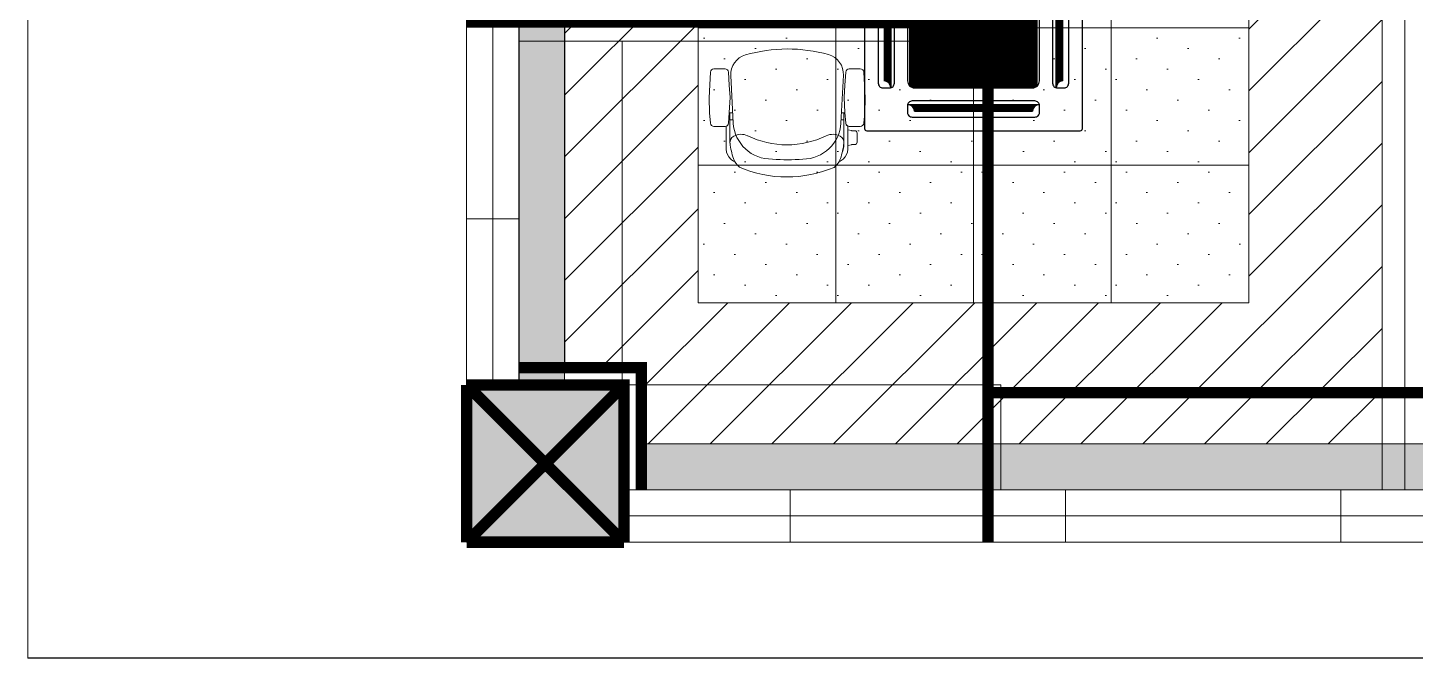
# Model space of a CAD drawing. Header units: millimetres. Extents: x -81374 to 485233, y -39075 to 157313.
# Drawn here: x 16899 to 22946, y -39075 to -36324 of the extents above; entities that cross this region are included whole.
import ezdxf
from ezdxf.enums import TextEntityAlignment as Align

# ---------------------------------------------------------------- set-up
doc = ezdxf.new("R2010")
doc.units = ezdxf.units.MM
doc.linetypes.add('CENTER', pattern=[2, 1.25, -0.25, 0.25, -0.25])
doc.linetypes.add('HIDDEN', pattern=[0.375, 0.25, -0.125])
for name, color, linetype in [('AC-RA-DIFFUSER', 6, 'Continuous'), ('ceilings', 253, 'Continuous'), ('CEN', 252, 'CENTER'), ('Hatch 01_UC', 7, 'Continuous')]:
    doc.layers.add(name, color=color, linetype=linetype)
doc.layers.add('ceiling', color=7, linetype='Continuous', lineweight=5, true_color=0x560d91)
doc.layers.add('G-IMPT', color=8, linetype='Continuous', lineweight=5)
doc.layers.add('ID-MODULAR', color=44, linetype='Continuous', lineweight=9)
doc.styles.get("Standard").update_dxf_attribs({"font": 'arial.ttf'})

# ---------------------------------------------------------------- blocks, each defined once
blk = doc.blocks.new('ng')
at = {"layer": 'CEN', "color": 9, "linetype": 'Continuous', "lineweight": 0, "true_color": 0xc7c8ca}
for p, q in [((66913.3, 77326.9), (66913.3, 78013.1)), ((66913.3, 78013.1), (67599.6, 77326.9)), ((67599.6, 78013.1), (66913.3, 77326.9)), ((66913.3, 78013.1), (67599.6, 78013.1)), ((66913.3, 78013.1), (67599.6, 78013.1)), ((67599.6, 78013.1), (66913.3, 77326.9)), ((66913.3, 78013.1), (67599.6, 77326.9)), ((66913.3, 77326.9), (66913.3, 78013.1)), ((67599.6, 78013.1), (67599.6, 77326.9)), ((67599.6, 78013.1), (67599.6, 77326.9)), ((67599.6, 77326.9), (66913.3, 77326.9)), ((67599.6, 77326.9), (66913.3, 77326.9))]:
    blk.add_line(p, q, dxfattribs=at)
at = {"layer": 'CEN', "color": 9, "linetype": 'HIDDEN', "lineweight": 0, "ltscale": 1500, "true_color": 0xc7c8ca}
blk.add_line((65327.2, 77360.6), (59378.8, 77360.6), dxfattribs=at)
blk.add_lwpolyline([(65327.2, 78013.1), (65327.2, 75743.2), (67597.2, 75743.2)], dxfattribs=at)
at = {"layer": 'CEN', "color": 9, "linetype": 'Continuous', "lineweight": 0, "true_color": 0xc7c8ca}
for points in [[(66838.3, 77784.4), (66838.3, 77251.9), (67370.8, 77251.9)], [(66913.3, 77784.4), (66913.3, 77326.9), (67370.8, 77326.9)]]:
    blk.add_lwpolyline(points, dxfattribs=at)
blk = doc.blocks.new('floor plan 1')
at = {"layer": 'G-IMPT', "ltscale": 500}
h = blk.add_hatch(color=8, dxfattribs=at)
h.dxf.hatch_style = 1
h.paths.add_polyline_path([(38673, -506.5), (39359.2, -506.5), (39359.2, -1192.8), (38673, -1192.8)])
at = {"layer": 'DEFPOINTS', "color": 8, "linetype": 'Continuous'}
blk.add_line((0, 0), (41272.1, 0), dxfattribs=at)
at = {"layer": 'G-IMPT', "color": 8, "linetype": 'Continuous'}
blk.add_line((41272.1, 0), (41272.1, -82350.1), dxfattribs=at)
at = {"layer": 'G-IMPT', "color": 55, "linetype": 'Continuous', "true_color": 0xb49f4b}
for p, q in [((29548.4, -506.5), (38673, -506.5)), ((29548.4, -735.3), (38673, -735.3)), ((39130.5, -1192.8), (39130.5, -10317.3)), ((39359.2, -1192.8), (39359.2, -10317.3))]:
    blk.add_line(p, q, dxfattribs=at)
at = {"layer": 'G-IMPT', "linetype": 'Continuous'}
for p, q in [((35548.4, -506.5), (35548.4, -735.3)), ((36748.4, -506.5), (36748.4, -735.3)), ((37948.4, -506.5), (37948.4, -735.3)), ((29548.4, -620.9), (38673, -620.9)), ((39244.8, -1192.8), (39244.8, -10317.3)), ((39130.5, -1917.3), (39359.2, -1917.3))]:
    blk.add_line(p, q, dxfattribs=at)
at = {"layer": 'G-IMPT', "color": 8, "ltscale": 500}
for p, q in [((35269.2, -5267.8), (35269.2, -735.3)), ((35269.2, -735.3), (35369.2, -735.3)), ((35369.2, -735.3), (35369.2, -5167.8)), ((37030.5, -1192.8), (37030.5, -735.3)), ((37030.5, -735.3), (38673, -735.3)), ((38673, -735.3), (38673, -1192.8)), ((38673, -1192.8), (37030.5, -1192.8)), ((39130.5, -1192.8), (38680.8, -1192.8)), ((38680.8, -1192.8), (38680.8, -2692.8)), ((39130.5, -2692.8), (39130.5, -1192.8)), ((37697.9, -2221.2), (37697.9, -2323)), ((38227.9, -2322), (38227.9, -2221.2)), ((37656.9, -2252.2), (37656.9, -2291.9)), ((37681, -2241.4), (37667.7, -2241.4)), ((37697.9, -2238), (37681, -2240.2)), ((37681, -2240.2), (37681, -2241.4)), ((37714.6, -2380.6), (37714.6, -2239.1)), ((38211.2, -2247.2), (38211.2, -2380.6)), ((37628.2, -2335), (37624.1, -2379.9)), ((37691.4, -2321.1), (37643.2, -2321.1)), ((37667.1, -2302.1), (37681, -2302.1)), ((37681, -2302.1), (37681, -2303.5)), ((37681, -2303.5), (37697.9, -2305.6)), ((37704.2, -2328.3), (37697, -2322.2)), ((37697.9, -2323), (37704.2, -2328.3)), ((37706.7, -2335.1), (37704.2, -2328.3)), ((37710, -2381.2), (37706.4, -2335.1)), ((37710.3, -2381.2), (37706.7, -2335.1)), ((37726.9, -2349.9), (37714.6, -2349.9)), ((37727.6, -2335.7), (37716.7, -2543.8)), ((38207.7, -2542.5), (38196.9, -2335.7)), ((38197.6, -2349.8), (38211.2, -2349.8)), ((38217.8, -2335.1), (38214.2, -2381.2)), ((38217.8, -2335.1), (38214.2, -2381.2)), ((38281, -2321.1), (38232.8, -2321.1)), ((38300.1, -2379.9), (38296, -2335)), ((37624.1, -2379.9), (37621.8, -2445.3)), ((37713.1, -2446.4), (37710, -2381.2)), ((37710.5, -2380.6), (37725.3, -2380.6)), ((38199.2, -2380.6), (38214.3, -2380.6)), ((38214.2, -2381.2), (38211.1, -2446.4)), ((38302.4, -2445.3), (38300.1, -2379.9)), ((37621.8, -2445.3), (37625.3, -2502.4)), ((37710, -2501.2), (37713.1, -2446.4)), ((38211.1, -2446.4), (38214.2, -2501.2)), ((38298.9, -2502.4), (38302.4, -2445.3)), ((37625.3, -2502.4), (37628.1, -2558)), ((37706.4, -2558), (37710, -2501.2)), ((38214.2, -2501.2), (38217.8, -2558)), ((38296.1, -2558), (38298.9, -2502.4)), ((37643.1, -2571.9), (37691.3, -2571.9)), ((38232.9, -2571.9), (38281.1, -2571.9)), ((37030.5, -3367.8), (37030.5, -2692.8)), ((37030.5, -2692.8), (39130.5, -2692.8)), ((38680.8, -2692.8), (39130.5, -2692.8)), ((39130.5, -2692.8), (39130.5, -3367.8))]:
    blk.add_line(p, q, dxfattribs=at)
for centre, radius, start, end in [((37962.3, -2620.2), 520, 66.43625, 113.20009), ((37758.6, -2223.4), 60.7, 112.56657, 132.13559), ((37802.9, -2204.5), 77.1, 126.13882, 161.86094), ((37959.4, -2858.8), 683.6, 84.39828, 95.5393), ((38122.9, -2204.5), 77.1, 18.13882, 52.24254), ((38167.2, -2223.4), 60.7, 47.86418, 67.4332), ((37758.6, -2223.4), 60.7, 132.13559, 177.90777), ((38069.7, -2292), 357.9, 161.86094, 172.81836), ((37777.5, -2238.6), 62.9, 156.25287, 180.46664), ((37777.5, -2238.6), 62.9, 156.25287, 180.46664), ((37893.5, -2344.4), 166, 89.99988, 176.99604), ((38031.1, -2344.4), 166, 3.00372, 91.68741), ((37856, -2292), 357.9, 7.18141, 18.13882), ((37856, -2292), 357.9, 7.18141, 18.13882), ((38167.2, -2223.4), 60.7, 2.092, 47.86418), ((37667.7, -2252.2), 10.8, 89.99988, 179.99988), ((37667.1, -2291.9), 10.2, 179.99988, 269.99988), ((37745.4, -2251.1), 31, 172.81836, 241.61001), ((37762.5, -2219.4), 67, 241.61001, 295.78799), ((37962.9, -2634.1), 393.5, 64.21178, 115.78799), ((38163.3, -2219.4), 67, 244.21178, 298.38976), ((38180.4, -2251.1), 31, 298.38976, 7.18141), ((37643.2, -2336.2), 15.1, 89.99988, 175.38191), ((37691.4, -2336.2), 15.1, 3.93962, 89.99988), ((38232.8, -2336.2), 15.1, 89.99988, 176.06015), ((38232.8, -2336.2), 15.1, 109.1766, 176.06015), ((38281, -2336.2), 15.1, 4.61786, 89.99988), ((37642.8, -2557.2), 14.7, 182.93852, 271.29296), ((37691.5, -2557), 14.9, 268.93483, 356.39585), ((37805.5, -2548.5), 88.9, 176.99604, 254.29439), ((38118.9, -2547.2), 88.9, 286.17365, 3.00372), ((38232.7, -2557), 14.9, 183.60392, 271.06494), ((38281.4, -2557.2), 14.7, 268.7068, 357.06124), ((37960, -1999.1), 659.6, 254.29439, 286.17365)]:
    blk.add_arc(centre, radius, start, end, dxfattribs=at)
at = {"layer": 'CEN', "linetype": 'Continuous'}
blk.add_blockref('ng', (-28240.4, -78519.6), dxfattribs=at)
at = {"layer": 'G-IMPT', "color": 8, "ltscale": 500}
for rotation, p in [(359.99915, (39680.6, -4989.6, 0)), (359.99915, (35886.7, -10139.3, 0)), (270.00085, (28873.3, -20643.5, 0)), (359.99915, (11975.3, -26935.4, 0)), (359.99915, (15267.6, -26935.4, 0)), (359.99915, (26686.3, -26987.7, 0)), (270.00085, (15861.1, -28615, 0)), (89.99915, (23697.8, -33300.6, 0)), (89.99915, (23597.9, -35337.7, 0)), (89.99915, (23597.9, -37388.3, 0)), (359.99915, (13750.4, -37781.5, 0)), (89.99915, (23697.8, -40746.8, 0)), (89.99915, (23597.8, -44302.5, 0)), (89.99915, (23597.8, -46399.1, 0)), (89.99915, (23697.8, -48339.8, 0)), (89.99915, (23697.8, -54280, 0)), (359.99915, (27418.1, -55702.4, 0)), (89.99915, (9671.9, -65856.5, 0)), (359.99915, (4684.1, -67403.4, 0)), (359.99915, (8737.2, -67403.4, 0))]:
    blk.add_attdef('PARTITIONTYPE', text='', height=200, rotation=rotation, dxfattribs=at).set_placement(p, align=Align.MIDDLE_CENTER)
blk = doc.blocks.new('GRID')
at = {"layer": 'ceilings', "lineweight": 5, "transparency": 33554597}
h = blk.add_hatch(dxfattribs=at)
h.set_pattern_fill('DOTS', color=8, scale=80, angle=45)
h.paths.add_polyline_path([(56229.9, 61282.6), (56229.9, 61882.6), (56829.9, 61882.6), (56829.9, 61282.6)])
at = {"layer": 'ceilings', "color": 8, "lineweight": 5}
blk.add_lwpolyline([(56229.9, 61282.6), (56229.9, 61882.6), (56829.9, 61882.6), (56829.9, 61282.6)], close=True, dxfattribs=at)
blk = doc.blocks.new('DLC - All Capacities')
at = {"color": 62}
for p, q in [((270.9, 365), (-270.9, 365)), ((265.1, 370), (-265.1, 370)), ((261.5, 375), (-261.5, 375)), ((259.2, 380), (-259.2, 380)), ((257.5, 385), (-257.9, 385)), ((257.5, 390), (-257.5, 390)), ((286.9, 360), (-286.9, 360)), ((-390, 257.5), (-390, -257.5)), ((-385, 257.5), (-385, -257.9)), ((-380, 259.2), (-380, -259.2)), ((-375, 261.5), (-375, -261.5)), ((-370, 265.1), (-370, -265.1)), ((-365, 270.9), (-365, -270.9)), ((-360, 286.9), (-360, -286.9)), ((360, -286.9), (360, 286.9)), ((365, -270.9), (365, 270.9)), ((370, -265.1), (370, 265.1)), ((375, -261.5), (375, 261.5)), ((380, -259.2), (380, 259.2)), ((385, -257.5), (385, 257.9)), ((390, -257.5), (390, 257.5)), ((-286.9, -360), (286.9, -360)), ((-270.9, -365), (270.9, -365)), ((-265.1, -370), (265.1, -370)), ((-261.5, -375), (261.5, -375)), ((-259.2, -380), (259.2, -380)), ((-257.5, -385), (257.9, -385)), ((-257.5, -390), (257.5, -390))]:
    blk.add_line(p, q, dxfattribs=at)
at = {"color": 4}
for p, q in [((-277.5, -279.9), (-277.5, 279.9)), ((-274.5, -282.2), (-274.5, 282.2))]:
    blk.add_line(p, q, dxfattribs=at)
for points in [[(-465, -475), (465, -475, 0.414214), (475, -465), (475, 465, 0.414214), (465, 475), (-465, 475, 0.414214), (-475, 465), (-475, -465, 0.414214)], [(-287.5, 395), (-287.5, 365, 0.414214), (-267.5, 345), (267.5, 345, 0.414214), (287.5, 365), (287.5, 395, 0.414214), (267.5, 415), (-267.5, 415, 0.414214)], [(-395, -287.5), (-365, -287.5, 0.414214), (-345, -267.5), (-345, 267.5, 0.414214), (-365, 287.5), (-395, 287.5, 0.414214), (-415, 267.5), (-415, -267.5, 0.414214)], [(-257.5, -287.5), (257.5, -287.5, 0.414214), (287.5, -257.5), (287.5, 257.5, 0.414214), (257.5, 287.5), (-257.5, 287.5, 0.414214), (-287.5, 257.5), (-287.5, -257.5, 0.414214)], [(395, 287.5), (365, 287.5, 0.414214), (345, 267.5), (345, -267.5, 0.414214), (365, -287.5), (395, -287.5, 0.414214), (415, -267.5), (415, 267.5, 0.414214)], [(287.5, -395), (287.5, -365, 0.414214), (267.5, -345), (-267.5, -345, 0.414214), (-287.5, -365), (-287.5, -395, 0.414214), (-267.5, -415), (267.5, -415, 0.414214)]]:
    blk.add_lwpolyline(points, format="xyb", close=True, dxfattribs=at)
for points in [[(-277.5, -279.9), (-277.5, 279.9)], [(-274.5, 282.2), (-274.5, -282.2)], [(-267.5, -285.8), (-267.5, 285.8)], [(-264.5, 286.7), (-264.5, -286.7)], [(262.5, -287.1), (262.5, 287.1)], [(265.5, 286.4), (265.5, -286.4)], [(272.5, -283.5), (272.5, 283.5)], [(275.5, 281.5), (275.5, -281.5)]]:
    blk.add_lwpolyline(points, dxfattribs=at)
for points in [[(-257.5, 287.5), (-254.5, 287.5), (-254.5, -287.5), (-257.5, -287.5)], [(-247.5, 287.5), (-244.5, 287.5), (-244.5, -287.5), (-247.5, -287.5)], [(-237.5, 287.5), (-234.5, 287.5), (-234.5, -287.5), (-237.5, -287.5)], [(-227.5, 287.5), (-224.5, 287.5), (-224.5, -287.5), (-227.5, -287.5)], [(-217.5, 287.5), (-214.5, 287.5), (-214.5, -287.5), (-217.5, -287.5)], [(-207.5, 287.5), (-204.5, 287.5), (-204.5, -287.5), (-207.5, -287.5)], [(-197.5, 287.5), (-194.5, 287.5), (-194.5, -287.5), (-197.5, -287.5)], [(-187.5, 287.5), (-184.5, 287.5), (-184.5, -287.5), (-187.5, -287.5)], [(-177.5, 287.5), (-174.5, 287.5), (-174.5, -287.5), (-177.5, -287.5)], [(-167.5, 287.5), (-164.5, 287.5), (-164.5, -287.5), (-167.5, -287.5)], [(-157.5, 287.5), (-154.5, 287.5), (-154.5, -287.5), (-157.5, -287.5)], [(-147.5, 287.5), (-144.5, 287.5), (-144.5, -287.5), (-147.5, -287.5)], [(-137.5, 287.5), (-134.5, 287.5), (-134.5, -287.5), (-137.5, -287.5)], [(-127.5, 287.5), (-124.5, 287.5), (-124.5, -287.5), (-127.5, -287.5)], [(-117.5, 287.5), (-114.5, 287.5), (-114.5, -287.5), (-117.5, -287.5)], [(-107.5, 287.5), (-104.5, 287.5), (-104.5, -287.5), (-107.5, -287.5)], [(-97.5, 287.5), (-94.5, 287.5), (-94.5, -287.5), (-97.5, -287.5)], [(-87.5, 287.5), (-84.5, 287.5), (-84.5, -287.5), (-87.5, -287.5)], [(-77.5, 287.5), (-74.5, 287.5), (-74.5, -287.5), (-77.5, -287.5)], [(-67.5, 287.5), (-64.5, 287.5), (-64.5, -287.5), (-67.5, -287.5)], [(-57.5, 287.5), (-54.5, 287.5), (-54.5, -287.5), (-57.5, -287.5)], [(-47.5, 287.5), (-44.5, 287.5), (-44.5, -287.5), (-47.5, -287.5)], [(-37.5, 287.5), (-34.5, 287.5), (-34.5, -287.5), (-37.5, -287.5)], [(-27.5, 287.5), (-24.5, 287.5), (-24.5, -287.5), (-27.5, -287.5)], [(-17.5, 287.5), (-14.5, 287.5), (-14.5, -287.5), (-17.5, -287.5)], [(-7.5, 287.5), (-4.5, 287.5), (-4.5, -287.5), (-7.5, -287.5)], [(2.5, 287.5), (5.5, 287.5), (5.5, -287.5), (2.5, -287.5)], [(12.5, 287.5), (15.5, 287.5), (15.5, -287.5), (12.5, -287.5)], [(22.5, 287.5), (25.5, 287.5), (25.5, -287.5), (22.5, -287.5)], [(32.5, 287.5), (35.5, 287.5), (35.5, -287.5), (32.5, -287.5)], [(42.5, 287.5), (45.5, 287.5), (45.5, -287.5), (42.5, -287.5)], [(52.5, 287.5), (55.5, 287.5), (55.5, -287.5), (52.5, -287.5)], [(62.5, 287.5), (65.5, 287.5), (65.5, -287.5), (62.5, -287.5)], [(72.5, 287.5), (75.5, 287.5), (75.5, -287.5), (72.5, -287.5)], [(82.5, 287.5), (85.5, 287.5), (85.5, -287.5), (82.5, -287.5)], [(92.5, 287.5), (95.5, 287.5), (95.5, -287.5), (92.5, -287.5)], [(102.5, 287.5), (105.5, 287.5), (105.5, -287.5), (102.5, -287.5)], [(112.5, 287.5), (115.5, 287.5), (115.5, -287.5), (112.5, -287.5)], [(122.5, 287.5), (125.5, 287.5), (125.5, -287.5), (122.5, -287.5)], [(132.5, 287.5), (135.5, 287.5), (135.5, -287.5), (132.5, -287.5)], [(142.5, 287.5), (145.5, 287.5), (145.5, -287.5), (142.5, -287.5)], [(152.5, 287.5), (155.5, 287.5), (155.5, -287.5), (152.5, -287.5)], [(162.5, 287.5), (165.5, 287.5), (165.5, -287.5), (162.5, -287.5)], [(172.5, 287.5), (175.5, 287.5), (175.5, -287.5), (172.5, -287.5)], [(182.5, 287.5), (185.5, 287.5), (185.5, -287.5), (182.5, -287.5)], [(192.5, 287.5), (195.5, 287.5), (195.5, -287.5), (192.5, -287.5)], [(202.5, 287.5), (205.5, 287.5), (205.5, -287.5), (202.5, -287.5)], [(212.5, 287.5), (215.5, 287.5), (215.5, -287.5), (212.5, -287.5)], [(222.5, 287.5), (225.5, 287.5), (225.5, -287.5), (222.5, -287.5)], [(232.5, 287.5), (235.5, 287.5), (235.5, -287.5), (232.5, -287.5)], [(242.5, 287.5), (245.5, 287.5), (245.5, -287.5), (242.5, -287.5)], [(252.5, 287.5), (255.5, 287.5), (255.5, -287.5), (252.5, -287.5)]]:
    blk.add_lwpolyline(points, close=True, dxfattribs=at)
at = {"color": 62}
for centre, start, end in [((-287.5, 390), 271.21301, 0.01284), ((287.5, 390), 179.98716, 268.78699), ((-390, 287.5), 269.98716, 358.78699), ((390, 287.5), 181.21301, 270.01284), ((-390, -287.5), 1.21301, 90.01284), ((390, -287.5), 89.98716, 178.78699), ((-287.5, -390), 359.98716, 88.78699), ((287.5, -390), 91.21301, 180.01284)]:
    blk.add_arc(centre, 30, start, end, dxfattribs=at)

msp = doc.modelspace()

# ---------------------------------------------------------------- hatches: boundary and pattern name
at = {"layer": 'Hatch 01_UC', "linetype": 'Continuous', "lineweight": 0, "transparency": 33554597}
h = msp.add_hatch(dxfattribs=at)
h.set_pattern_fill('GOST_WOOD', color=8, scale=15, angle=270)
h.set_pattern_definition([(360, (56567.08, 11996.835), (-4e-14, -90), [150, -30]), (360, (56537.08, 11966.835), (-4e-14, -90), [90, -22.5, 45, -22.5]), (360, (56492.08, 11936.835), (-4e-14, -90), [150, -30])])
h.paths.add_polyline_path([(19038.7, -37882.6), (19238.7, -37882.6), (19238.7, -28833), (19038.7, -28833)])
h = msp.add_hatch(dxfattribs=at)
h.set_pattern_fill('ANSI31', color=8, scale=60, angle=180)
h.set_pattern_definition([(225, (86411.17, 39444.27), (134.70384, -134.70384), [])])
h.paths.add_polyline_path([(22801.6, -38140.1), (22801.6, -33907.6), (19240.3, -33907.6), (19240.3, -37807.6), (19572.8, -37807.6), (19571.2, -38140.1)])
h.paths.add_polyline_path([(22221, -37523.9), (19821, -37523.9), (19821, -34523.9), (22221, -34523.9)], flags=16)
h = msp.add_hatch(dxfattribs=at)
h.set_pattern_fill('GOST_WOOD', color=8, scale=15, angle=360)
h.set_pattern_definition([(90, (-21333.62, -811.78), (90, -5e-14), [150, -30]), (90, (-21303.62, -841.78), (90, -5e-14), [90, -22.5, 45, -22.5]), (90, (-21273.62, -886.78), (90, -5e-14), [150, -30])])
h.paths.add_polyline_path([(28545.8, -38340.1), (28545.8, -38140.1), (19571.2, -38140.1), (19571.2, -38340.1)])

# ---------------------------------------------------------------- linework, layer by layer
at = {"layer": 'ceiling', "color": 8, "linetype": 'Continuous'}
msp.add_lwpolyline([(22801.6, -38140.1), (22801.6, -33907.6), (19240.3, -33907.6), (19240.3, -37807.6), (19572.8, -37807.6), (19571.2, -38140.1), (22801.6, -38140.1)], dxfattribs=at)
msp.add_lwpolyline([(22221, -37523.9), (19821, -37523.9), (19821, -34523.9), (22221, -34523.9)], close=True, dxfattribs=at)
at = {"layer": 'CEN', "color": 11, "linetype": 'HIDDEN', "lineweight": 0, "ltscale": 1500, "const_width": 50}
for points in [[(19465, -30349.9), (19465, -36298.9)], [(21084, -38568.9), (21084, -36298.9), (18814, -36298.9)], [(21084, -37916.4), (27032.3, -37916.4)]]:
    msp.add_lwpolyline(points, dxfattribs=at)
at = {"layer": 'CEN', "color": 11, "linetype": 'Continuous', "lineweight": 0, "const_width": 50}
for points in [[(19572.8, -38340.1), (19572.8, -37807.6), (19040.3, -37807.6)], [(19497.8, -38568.9), (18811.6, -37882.6)], [(18811.6, -38568.9), (19497.8, -37882.6)], [(18811.6, -37882.6), (19497.8, -37882.6)], [(18811.6, -38568.9), (18811.6, -37882.6)], [(18811.6, -38568.9), (18811.6, -37882.6)], [(18811.6, -37882.6), (19497.8, -37882.6)], [(18811.6, -38568.9), (19497.8, -37882.6)], [(19497.8, -38568.9), (18811.6, -37882.6)], [(19497.8, -38340.1), (19497.8, -37882.6), (19040.3, -37882.6)], [(19497.8, -37882.6), (19497.8, -38568.9)], [(19497.8, -37882.6), (19497.8, -38568.9)], [(19497.8, -38568.9), (18811.6, -38568.9)], [(19497.8, -38568.9), (18811.6, -38568.9)]]:
    msp.add_lwpolyline(points, dxfattribs=at)
at = {"layer": 'ID-MODULAR', "color": 45, "linetype": 'Continuous'}
for points in [[(19038.7, -37882.6), (19238.7, -37882.6), (19238.7, -28833), (19038.7, -28833)], [(28545.8, -38340.1), (28545.8, -38140.1), (19571.2, -38140.1), (19571.2, -38340.1)]]:
    msp.add_lwpolyline(points, close=True, dxfattribs=at)

# ---------------------------------------------------------------- block references
at = {"linetype": 'Continuous', "rotation": 180}
msp.add_blockref('floor plan 1', (58170.8, -39075.4), dxfattribs=at)
at = {"layer": 'AC-RA-DIFFUSER', "rotation": 360}
msp.add_blockref('DLC - All Capacities', (21021, -36298.6), dxfattribs=at)
at = {"layer": 'AC-RA-DIFFUSER'}
msp.add_blockref('DLC - All Capacities', (21021, -36298.6), dxfattribs=at)
at = {"layer": 'ceilings'}
for p, rotation in [((-40861.6, 20506), 270), ((-39661.6, 20506), 270), ((81703.6, -93153.7), 89.99999999999999), ((82903.6, -93153.7), 89.99999999999999), ((-40861.6, 19306), 270), ((-39661.6, 19306), 270)]:
    msp.add_blockref('GRID', p, dxfattribs=dict(at, rotation=rotation))
at = {"layer": 'ceilings', "xscale": -1}
for p, rotation in [((-40861.6, -93153.7), 269.9999999999999), ((-39661.6, -93153.7), 269.9999999999999), ((81703.6, 19306), 89.99999999999987), ((82903.6, 19306), 89.99999999999987)]:
    msp.add_blockref('GRID', p, dxfattribs=dict(at, rotation=rotation))

doc.saveas('drawing.dxf')
